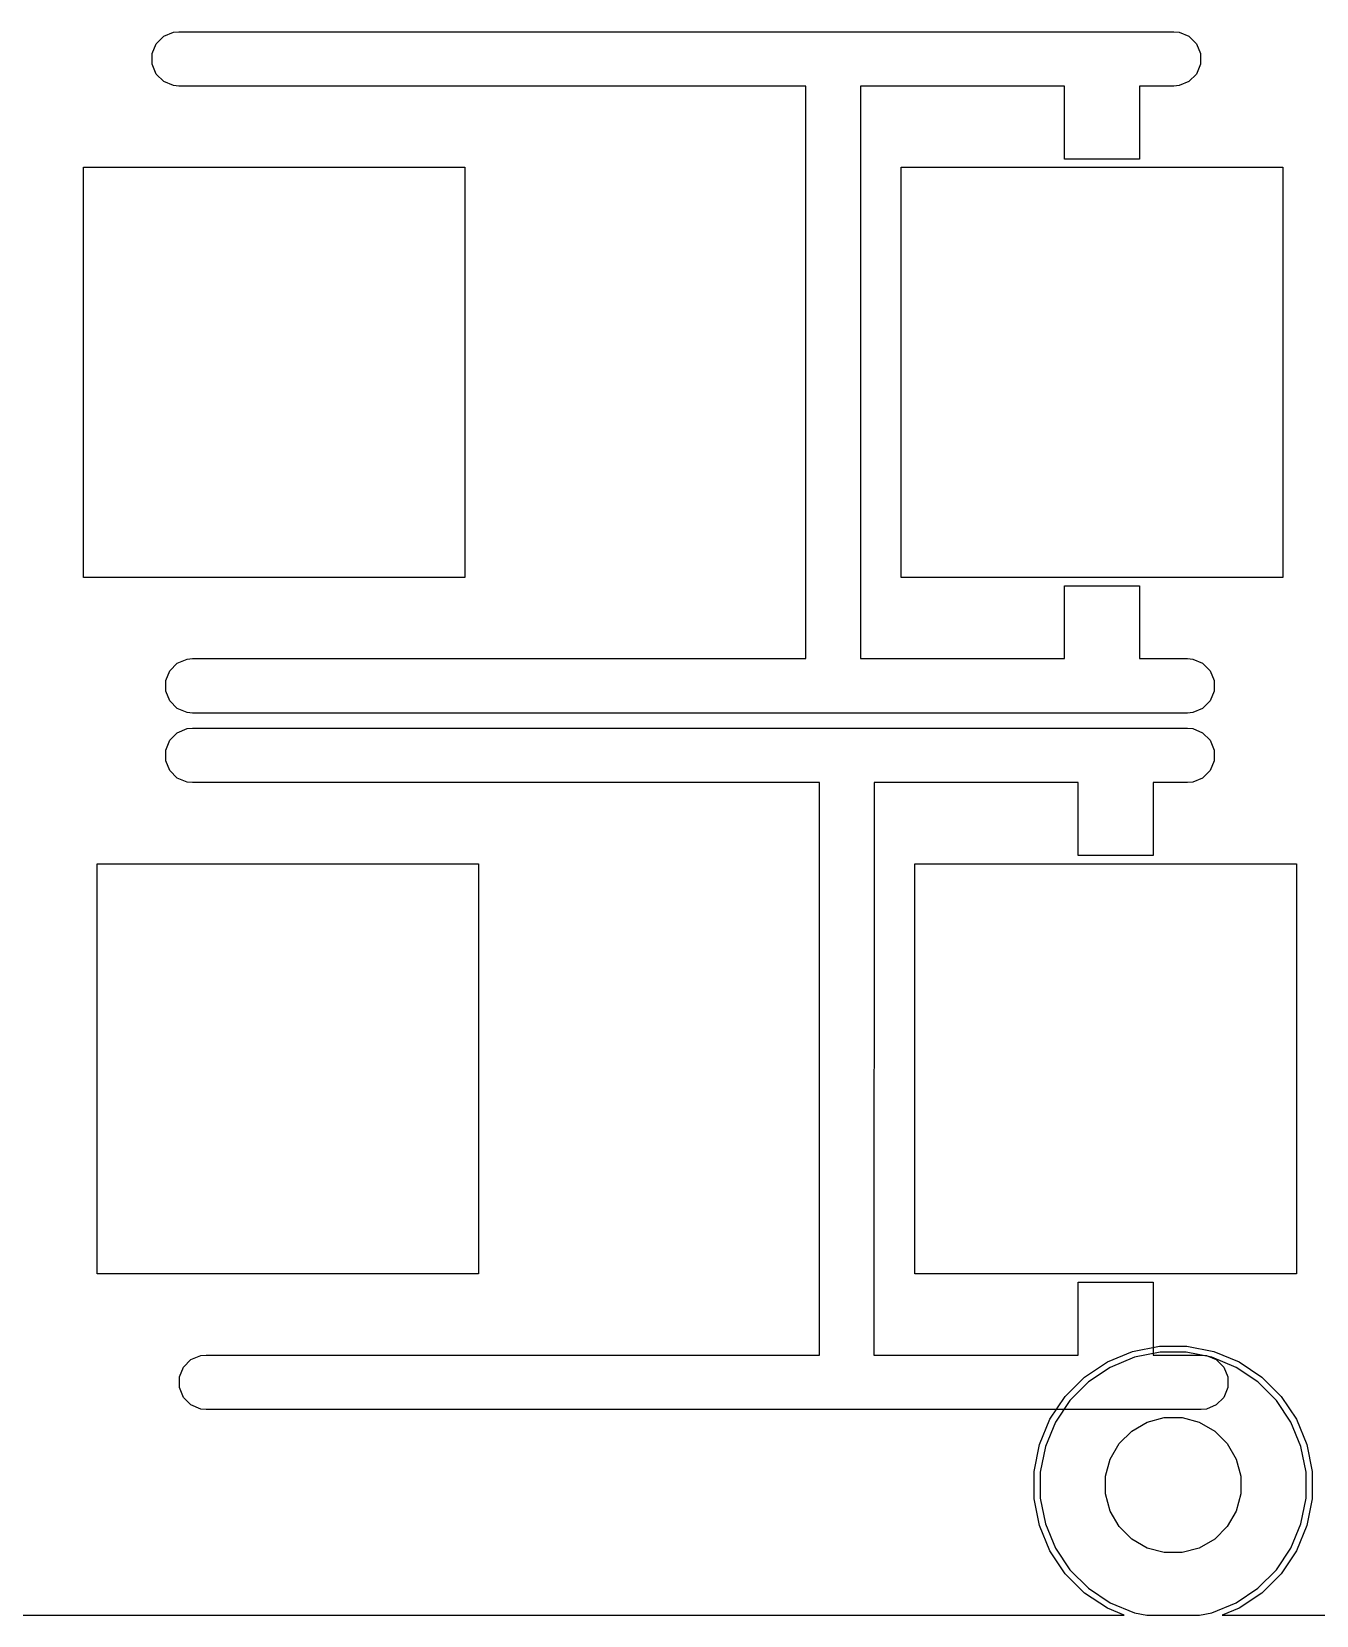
# Model space of a CAD drawing. Extents: x 100 to 191, y -173 to -30.
# Drawn here: x 145.51 to 154.94, y -128.82 to -117.2 of the extents above; entities that cross this region are included whole.
import ezdxf

# ---------------------------------------------------------------- set-up
doc = ezdxf.new("R2010")
doc.units = 0
doc.layers.add('BLACK', color=7, linetype='CONTINUOUS')

msp = doc.modelspace()

# ---------------------------------------------------------------- linework, layer by layer
at = {"layer": 'BLACK', "linetype": 'Continuous'}
for p, q in [((146.428206, -117.284456), (146.483386, -117.229276)), ((146.483386, -117.229276), (146.555482, -117.199413)), ((146.555482, -117.199413), (146.5945, -117.19557)), ((146.5945, -117.19557), (153.8945, -117.19557)), ((153.8945, -117.19557), (153.933518, -117.199413)), ((153.933518, -117.199413), (154.005614, -117.229276)), ((154.005614, -117.229276), (154.060794, -117.284456)), ((146.398343, -117.356552), (146.428206, -117.284456)), ((146.398343, -117.434588), (146.398343, -117.356552)), ((154.060794, -117.284456), (154.090657, -117.356552)), ((154.090657, -117.356552), (154.090657, -117.434588)), ((146.428206, -117.506684), (146.398343, -117.434588)), ((154.090657, -117.434588), (154.060794, -117.506684)), ((146.483386, -117.561864), (146.428206, -117.506684)), ((146.555482, -117.591727), (146.483386, -117.561864)), ((146.5945, -117.59557), (146.555482, -117.591727)), ((153.933518, -117.591727), (153.8945, -117.59557)), ((154.005614, -117.561864), (153.933518, -117.591727)), ((154.060794, -117.506684), (154.005614, -117.561864)), ((151.195935, -117.59557), (146.5945, -117.59557)), ((151.194565, -121.79557), (151.195935, -117.59557)), ((151.595935, -117.59557), (151.594565, -121.79557)), ((153.0925, -117.59557), (151.595935, -117.59557)), ((153.0925, -118.13057), (153.0925, -117.59557)), ((153.8945, -117.59557), (153.6425, -117.59557)), ((153.6425, -117.59557), (153.6425, -118.13057)), ((153.6425, -118.13057), (153.0925, -118.13057)), ((145.895, -121.20057), (145.895, -118.19057)), ((145.895, -118.19057), (148.694, -118.19057)), ((145.895, -121.20057), (145.895, -118.19057)), ((145.895, -118.19057), (148.694, -118.19057)), ((148.694, -118.19057), (148.694, -121.20057)), ((148.694, -118.19057), (148.694, -121.20057)), ((151.895, -121.20057), (151.895, -118.19057)), ((151.895, -118.19057), (154.694, -118.19057)), ((151.895, -121.20057), (151.895, -118.19057)), ((151.895, -118.19057), (154.694, -118.19057)), ((154.694, -118.19057), (154.694, -121.20057)), ((154.694, -118.19057), (154.694, -121.20057)), ((148.694, -121.20057), (145.895, -121.20057)), ((148.694, -121.20057), (145.895, -121.20057)), ((154.694, -121.20057), (151.895, -121.20057)), ((154.694, -121.20057), (151.895, -121.20057)), ((153.0925, -121.79557), (153.0925, -121.26057)), ((153.0925, -121.26057), (153.6425, -121.26057)), ((153.6425, -121.26057), (153.6425, -121.79557)), ((146.498343, -121.956552), (146.528206, -121.884456)), ((146.528206, -121.884456), (146.583386, -121.829276)), ((146.583386, -121.829276), (146.655482, -121.799413)), ((146.655482, -121.799413), (146.6945, -121.79557)), ((146.6945, -121.79557), (151.194565, -121.79557)), ((151.594565, -121.79557), (153.0925, -121.79557)), ((153.6425, -121.79557), (153.9945, -121.79557)), ((153.9945, -121.79557), (154.033518, -121.799413)), ((154.033518, -121.799413), (154.105614, -121.829276)), ((154.105614, -121.829276), (154.160794, -121.884456)), ((154.160794, -121.884456), (154.190657, -121.956552)), ((146.498343, -122.034588), (146.498343, -121.956552)), ((154.190657, -121.956552), (154.190657, -122.034588)), ((146.528206, -122.106684), (146.498343, -122.034588)), ((146.583386, -122.161864), (146.528206, -122.106684)), ((154.160794, -122.106684), (154.105614, -122.161864)), ((154.190657, -122.034588), (154.160794, -122.106684)), ((146.655482, -122.191727), (146.583386, -122.161864)), ((146.6945, -122.19557), (146.655482, -122.191727)), ((153.9945, -122.19557), (146.6945, -122.19557)), ((154.033518, -122.191727), (153.9945, -122.19557)), ((154.105614, -122.161864), (154.033518, -122.191727)), ((146.528206, -122.394456), (146.583386, -122.339276)), ((146.583386, -122.339276), (146.655482, -122.309413)), ((146.655482, -122.309413), (146.6945, -122.30557)), ((146.6945, -122.30557), (153.9945, -122.30557)), ((153.9945, -122.30557), (154.033518, -122.309413)), ((154.033518, -122.309413), (154.105614, -122.339276)), ((154.105614, -122.339276), (154.160794, -122.394456)), ((146.498343, -122.466552), (146.528206, -122.394456)), ((146.498343, -122.544588), (146.498343, -122.466552)), ((154.160794, -122.394456), (154.190657, -122.466552)), ((154.190657, -122.466552), (154.190657, -122.544588)), ((146.528206, -122.616684), (146.498343, -122.544588)), ((154.190657, -122.544588), (154.160794, -122.616684)), ((146.583386, -122.671864), (146.528206, -122.616684)), ((146.655482, -122.701727), (146.583386, -122.671864)), ((146.6945, -122.70557), (146.655482, -122.701727)), ((151.295935, -122.70557), (146.6945, -122.70557)), ((151.294565, -126.90557), (151.295935, -122.70557)), ((151.695935, -122.70557), (151.694565, -126.90557)), ((153.1925, -122.70557), (151.695935, -122.70557)), ((153.1925, -123.24057), (153.1925, -122.70557)), ((153.9945, -122.70557), (153.7425, -122.70557)), ((153.7425, -122.70557), (153.7425, -123.24057)), ((154.033518, -122.701727), (153.9945, -122.70557)), ((154.105614, -122.671864), (154.033518, -122.701727)), ((154.160794, -122.616684), (154.105614, -122.671864)), ((153.7425, -123.24057), (153.1925, -123.24057)), ((145.995, -126.31057), (145.995, -123.30057)), ((145.995, -123.30057), (148.794, -123.30057)), ((145.995, -126.31057), (145.995, -123.30057)), ((145.995, -123.30057), (148.794, -123.30057)), ((148.794, -123.30057), (148.794, -126.31057)), ((148.794, -123.30057), (148.794, -126.31057)), ((151.995, -126.31057), (151.995, -123.30057)), ((151.995, -123.30057), (154.794, -123.30057)), ((151.995, -126.31057), (151.995, -123.30057)), ((151.995, -123.30057), (154.794, -123.30057)), ((154.794, -123.30057), (154.794, -126.31057)), ((154.794, -123.30057), (154.794, -126.31057)), ((148.794, -126.31057), (145.995, -126.31057)), ((148.794, -126.31057), (145.995, -126.31057)), ((154.794, -126.31057), (151.995, -126.31057)), ((154.794, -126.31057), (151.995, -126.31057)), ((153.1925, -126.90557), (153.1925, -126.37057)), ((153.1925, -126.37057), (153.7425, -126.37057)), ((153.7425, -126.37057), (153.7425, -126.90557)), ((153.406818, -126.956031), (153.592458, -126.879136)), ((153.592458, -126.879136), (153.789532, -126.839936)), ((153.793971, -126.885), (153.605603, -126.922468)), ((153.789532, -126.839936), (153.990468, -126.839936)), ((153.986029, -126.885), (153.793971, -126.885)), ((154.174397, -126.922468), (153.986029, -126.885)), ((153.990468, -126.839936), (154.187542, -126.879136)), ((154.187542, -126.879136), (154.373182, -126.956031)), ((146.598343, -127.066552), (146.628206, -126.994456)), ((146.628206, -126.994456), (146.683386, -126.939276)), ((146.683386, -126.939276), (146.755482, -126.909413)), ((146.755482, -126.909413), (146.7945, -126.90557)), ((146.7945, -126.90557), (151.294565, -126.90557)), ((151.694565, -126.90557), (153.1925, -126.90557)), ((153.239747, -127.067664), (153.406818, -126.956031)), ((153.428164, -126.995966), (153.268473, -127.102668)), ((153.605603, -126.922468), (153.428164, -126.995966)), ((153.7425, -126.90557), (154.0945, -126.90557)), ((154.0945, -126.90557), (154.133518, -126.909413)), ((154.133518, -126.909413), (154.205614, -126.939276)), ((154.351836, -126.995966), (154.174397, -126.922468)), ((154.205614, -126.939276), (154.260794, -126.994456)), ((154.260794, -126.994456), (154.290657, -127.066552)), ((154.511527, -127.102668), (154.351836, -126.995966)), ((154.373182, -126.956031), (154.540253, -127.067664)), ((146.598343, -127.144588), (146.598343, -127.066552)), ((153.097664, -127.209747), (153.239747, -127.067664)), ((153.268473, -127.102668), (153.132668, -127.238473)), ((154.290657, -127.066552), (154.290657, -127.144588)), ((154.647332, -127.238473), (154.511527, -127.102668)), ((154.540253, -127.067664), (154.682336, -127.209747)), ((146.628206, -127.216684), (146.598343, -127.144588)), ((146.683386, -127.271864), (146.628206, -127.216684)), ((152.986031, -127.376818), (153.097664, -127.209747)), ((153.132668, -127.238473), (153.025966, -127.398164)), ((154.260794, -127.216684), (154.205614, -127.271864)), ((154.290657, -127.144588), (154.260794, -127.216684)), ((154.754034, -127.398164), (154.647332, -127.238473)), ((154.682336, -127.209747), (154.793969, -127.376818)), ((146.755482, -127.301727), (146.683386, -127.271864)), ((146.7945, -127.30557), (146.755482, -127.301727)), ((154.0945, -127.30557), (146.7945, -127.30557)), ((154.133518, -127.301727), (154.0945, -127.30557)), ((154.205614, -127.271864), (154.133518, -127.301727)), ((152.909136, -127.562458), (152.986031, -127.376818)), ((153.025966, -127.398164), (152.952468, -127.575603)), ((153.493323, -127.555619), (153.585619, -127.463323)), ((153.585619, -127.463323), (153.698658, -127.39806)), ((153.698658, -127.39806), (153.824737, -127.364278)), ((153.824737, -127.364278), (153.955263, -127.364278)), ((153.955263, -127.364278), (154.081342, -127.39806)), ((154.081342, -127.39806), (154.194381, -127.463323)), ((154.194381, -127.463323), (154.286677, -127.555619)), ((154.827532, -127.575603), (154.754034, -127.398164)), ((154.793969, -127.376818), (154.870864, -127.562458)), ((152.869936, -127.759532), (152.909136, -127.562458)), ((152.952468, -127.575603), (152.915, -127.763971)), ((153.42806, -127.668658), (153.493323, -127.555619)), ((154.286677, -127.555619), (154.35194, -127.668658)), ((154.865, -127.763971), (154.827532, -127.575603)), ((154.870864, -127.562458), (154.910064, -127.759532)), ((153.394278, -127.794737), (153.42806, -127.668658)), ((154.35194, -127.668658), (154.385722, -127.794737)), ((152.869936, -127.763971), (152.869936, -127.759532)), ((152.869936, -127.960468), (152.869936, -127.763971)), ((152.915, -127.763971), (152.915, -127.956029)), ((153.394278, -127.925263), (153.394278, -127.794737)), ((154.385722, -127.794737), (154.385722, -127.925263)), ((154.865, -127.956029), (154.865, -127.763971)), ((154.910064, -127.759532), (154.910064, -127.960468)), ((153.42806, -128.051342), (153.394278, -127.925263)), ((154.385722, -127.925263), (154.35194, -128.051342)), ((152.909136, -128.157542), (152.869936, -127.960468)), ((152.915, -127.956029), (152.952468, -128.144397)), ((153.493323, -128.164381), (153.42806, -128.051342)), ((154.35194, -128.051342), (154.286677, -128.164381)), ((154.827532, -128.144397), (154.865, -127.956029)), ((154.910064, -127.960468), (154.870864, -128.157542)), ((152.986031, -128.343182), (152.909136, -128.157542)), ((152.952468, -128.144397), (153.025966, -128.321836)), ((153.585619, -128.256677), (153.493323, -128.164381)), ((154.286677, -128.164381), (154.194381, -128.256677)), ((154.754034, -128.321836), (154.827532, -128.144397)), ((154.870864, -128.157542), (154.793969, -128.343182)), ((153.698658, -128.32194), (153.585619, -128.256677)), ((154.194381, -128.256677), (154.081342, -128.32194)), ((153.097664, -128.510253), (152.986031, -128.343182)), ((153.025966, -128.321836), (153.132668, -128.481527)), ((153.824737, -128.355722), (153.698658, -128.32194)), ((153.955263, -128.355722), (153.824737, -128.355722)), ((154.081342, -128.32194), (153.955263, -128.355722)), ((154.647332, -128.481527), (154.754034, -128.321836)), ((154.793969, -128.343182), (154.682336, -128.510253)), ((153.239747, -128.652336), (153.097664, -128.510253)), ((153.132668, -128.481527), (153.268473, -128.617332)), ((154.511527, -128.617332), (154.647332, -128.481527)), ((154.682336, -128.510253), (154.540253, -128.652336)), ((153.268473, -128.617332), (153.428164, -128.724034)), ((154.351836, -128.724034), (154.511527, -128.617332)), ((153.406818, -128.763969), (153.239747, -128.652336)), ((153.428164, -128.724034), (153.605603, -128.797532)), ((154.174397, -128.797532), (154.351836, -128.724034)), ((154.540253, -128.652336), (154.373182, -128.763969)), ((132.3545, -128.81557), (153.531393, -128.81557)), ((153.531393, -128.81557), (153.406818, -128.763969)), ((153.605603, -128.797532), (153.696288, -128.81557)), ((153.696288, -128.81557), (154.083712, -128.81557)), ((154.083712, -128.81557), (154.174397, -128.797532)), ((154.373182, -128.763969), (154.248607, -128.81557)), ((154.248607, -128.81557), (155.631393, -128.81557))]:
    msp.add_line(p, q, dxfattribs=at)

doc.saveas('drawing.dxf')
